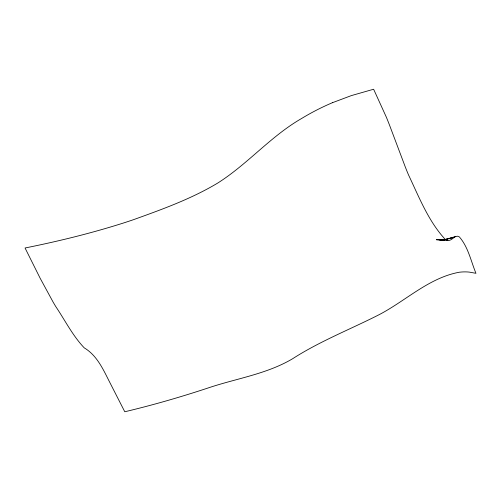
<?xml version="1.0" encoding="UTF-8"?>
<svg xmlns="http://www.w3.org/2000/svg" width="501" height="501" viewBox="0 0 501 501"><rect width="100%" height="100%" fill="white"/><g stroke="black" fill="none" stroke-linecap="round" stroke-linejoin="round"><path stroke-width="0.75" d="M332.526 102.661A191.714 154.026 -27 0 0 301.615 118.486C270.753 136.191 247.638 164.184 217.666 183.09C191.313 198.878 162.211 209.343 133.416 219.707A476.802 383.065 -27 0 1 123.941 222.857C91.514 233.178 58.41 241.313 25.05 247.989L40.18 278.293L53.062 301.997A389.12 64.172 76 0 0 55.755 306.543C65.074 320.389 72.676 335.72 84.243 347.857C96.474 355.109 102.674 368.279 108.817 380.497L124.774 411.766C153.732 404.889 182.32 396.573 210.558 387.16C238.038 378.186 267.346 373.715 292.559 358.772C319.926 341.162 350.262 329.364 379.138 314.678C405.885 300.75 428.894 277.811 459.342 272.225A42.078 33.805 -27 0 1 469.205 272.093L475.95 273.308C470.915 261.077 468.21 247.006 459.329 236.867C454.877 233.998 452.234 241.238 447.838 240.43L436.315 239.71L444.187 240.073L439.891 240.173L446.228 239.559L441.995 240.098L444.08 239.691M332.526 102.667L351.383 95.591L373.627 89.234L386.346 117.171A174.116 28.714 76 0 1 389.446 124.924L405.422 167.315A139.798 23.052 76 0 0 408.503 174.88C418.98 196.924 428.192 220.741 444.832 238.952A124.868 20.591 76 0 0 447.838 240.436M455.766 236.472L445.47 239.491L454.451 237.205L445.47 239.415M444.08 239.791L442.696 240.104L444.086 239.797"/></g></svg>
